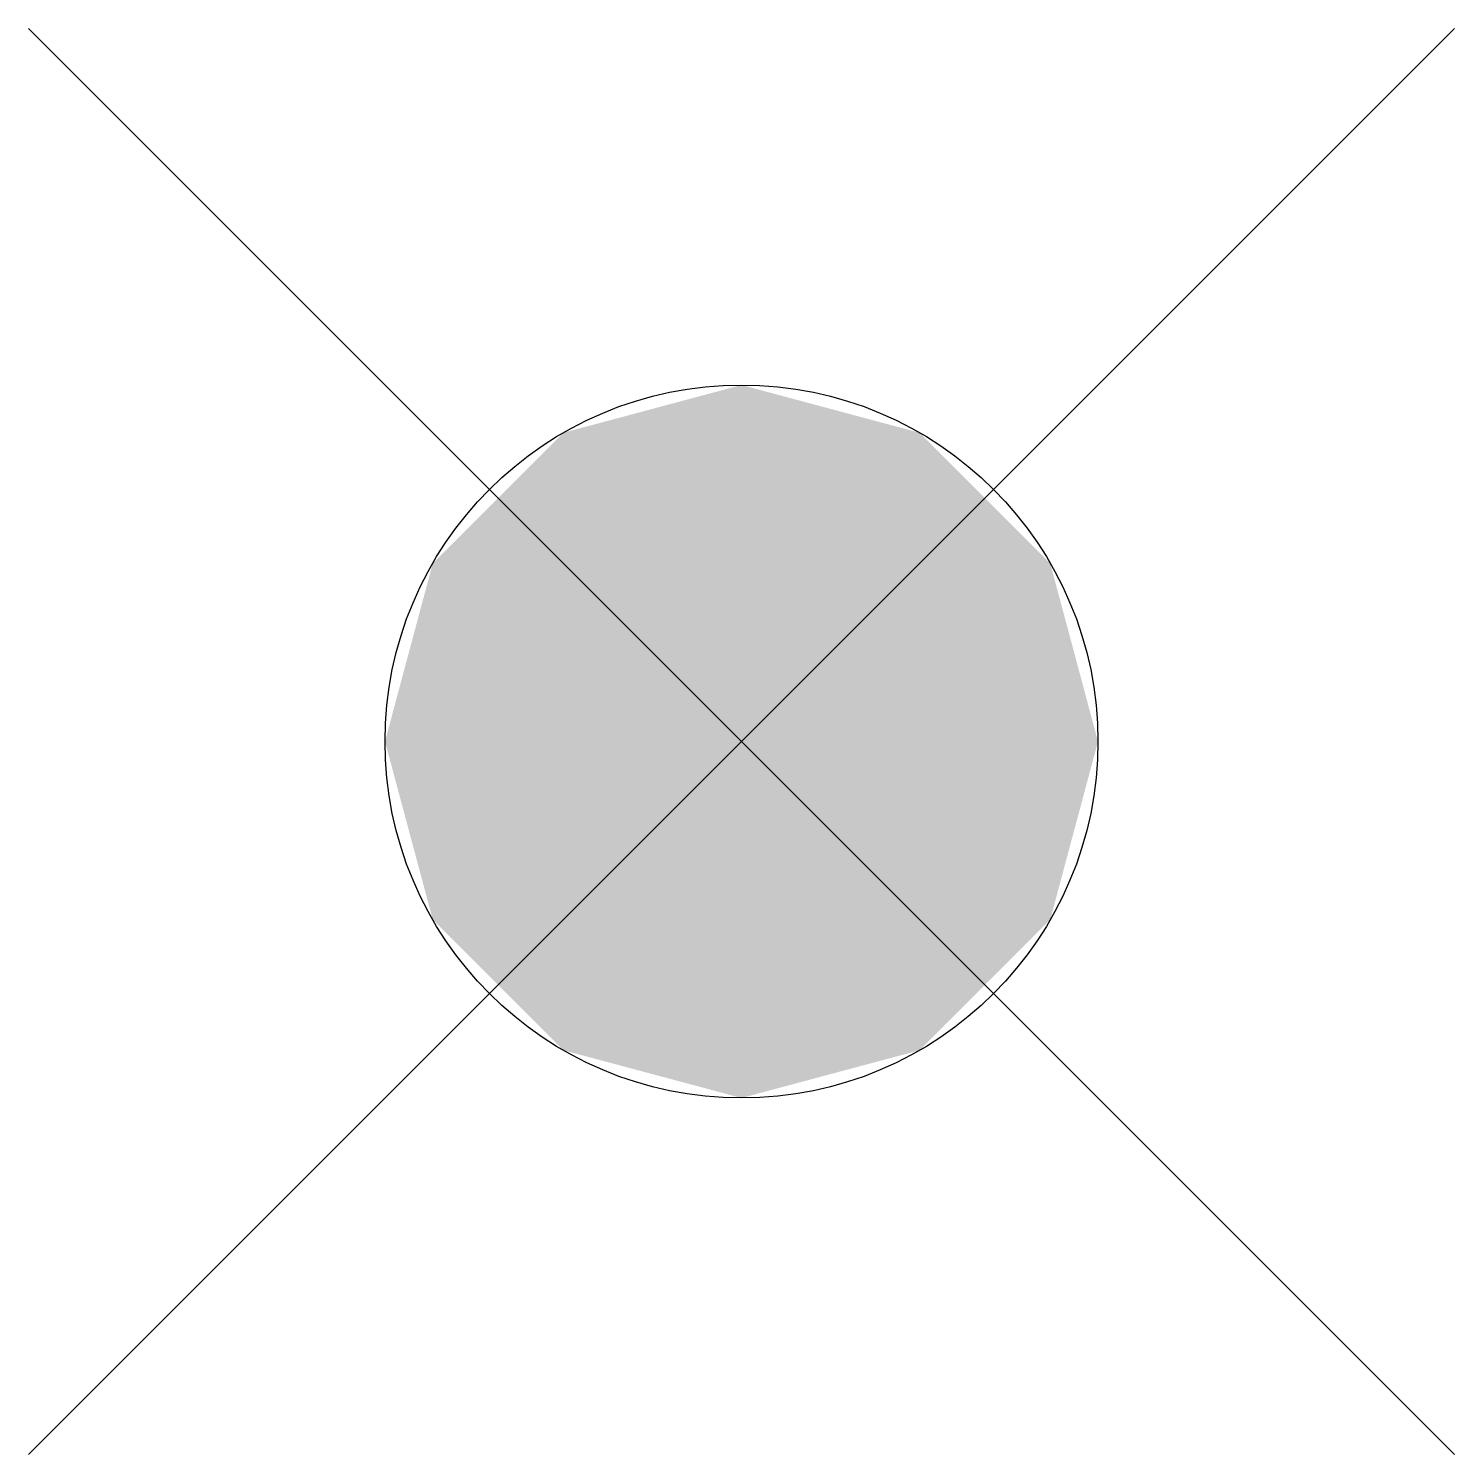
# Model space of a CAD drawing. Header units: metres. Extents: x -0.5 to 0.5, y -0.5 to 0.5.
import ezdxf
from ezdxf.enums import TextEntityAlignment as Align

# ---------------------------------------------------------------- set-up
doc = ezdxf.new("R2010")
doc.units = ezdxf.units.M
doc.styles.add('_TEL_DIM', font='TSSDENG', dxfattribs={"width": 0.6, "height": 3.5, "bigfont": 'TSSDCHN'})

# ---------------------------------------------------------------- blocks, each defined once
blk = doc.blocks.new('$equip$00003228')
for p, q in [((-0.5, 0.5), (0.5, -0.5)), ((0.5, 0.5), (-0.5, -0.5))]:
    blk.add_line(p, q)
blk.add_circle((0, 0), 0.25)
for points in [[(0, 0.25), (0, 0.25), (-0.125, 0.2165), (0.125, 0.2165)], [(-0.125, 0.2165), (0.125, 0.2165), (-0.2165, 0.125), (0.2165, 0.125)], [(-0.2165, 0.125), (0.2165, 0.125), (-0.25, 0), (0.25, 0)], [(-0.2165, -0.125), (0.2165, -0.125), (-0.25, 0), (0.25, 0)], [(-0.125, -0.2165), (0.125, -0.2165), (-0.2165, -0.125), (0.2165, -0.125)], [(0, -0.25), (0, -0.25), (-0.125, -0.2165), (0.125, -0.2165)]]:
    blk.add_solid(points)
at = {"color": 7, "style": '_TEL_DIM', "flags": 1}
for tag in ['A', 'REMARK']:
    blk.add_attdef(tag, text='', height=0.00002, dxfattribs=at).set_placement((0, 0), align=Align.MIDDLE_CENTER)

msp = doc.modelspace()

# ---------------------------------------------------------------- block references
msp.add_blockref('$equip$00003228', (0, 0))

doc.saveas('drawing.dxf')
